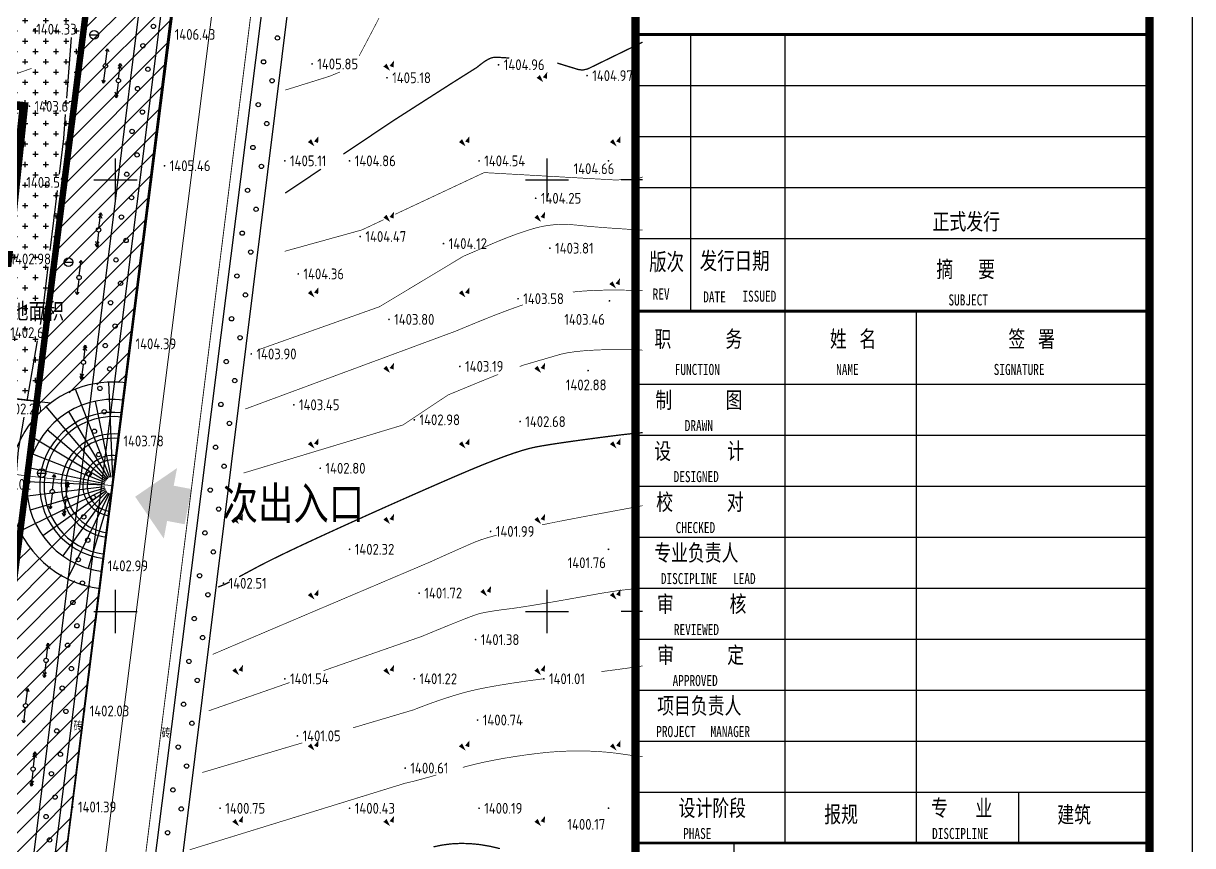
# Model space of a CAD drawing. Extents: x -2226 to 12369489, y -12501589 to 2275.
# Drawn here: x 5664210.6 to 5664481.6, y -6548061.6 to -6547871.1 of the extents above; entities that cross this region are included whole.
import ezdxf
from ezdxf.enums import TextEntityAlignment as Align

# ---------------------------------------------------------------- set-up
doc = ezdxf.new("R2010")
doc.units = 0
doc.header["$LTSCALE"] = 1000
doc.header["$MEASUREMENT"] = 0
for name, pattern in [('ACAD_ISO05W100', [34, 24, -3, 0.5, -3, 0.5, -3]), ('DASHDOT2', [0.5, 0.25, -0.125, 0, -0.125]), ('DIVIDE', [1.25, 0.5, -0.25, 0, -0.25, 0, -0.25])]:
    doc.linetypes.add(name, pattern=pattern)
doc.layers.get('0').update_dxf_attribs({"linetype": 'CONTINUOUS'})
for name, color, linetype in [('0-pav', 171, 'CONTINUOUS'), ('DLSS', 4, 'CONTINUOUS'), ('PUB_TEXT', 7, 'CONTINUOUS'), ('PUB_TITLE', 7, 'CONTINUOUS'), ('周边地形图', 8, 'CONTINUOUS'), ('用地红线', 1, 'DIVIDE'), ('车行道', 5, 'CONTINUOUS')]:
    doc.layers.add(name, color=color, linetype=linetype)
doc.layers.add('道路红线', color=1, linetype='CONTINUOUS', lineweight=0)
doc.styles.add('-宋体', font='', dxfattribs={"width": 0.8})
doc.styles.add('HT', font='simhei.ttf', dxfattribs={"width": 0.8})
doc.styles.get("Standard").update_dxf_attribs({"font": 'GBENOR', "bigfont": 'GBCBIG'})
doc.styles.get('-宋体').set_extended_font_data('SimSun')
pattern_1 = [(45, (5659762.301465431, -6542474.583208835), (-2.245064030267288, 2.245064030267288), [])]

# ---------------------------------------------------------------- blocks, each defined once
blk = doc.blocks.new('GC200')
at = {"linetype": 'Continuous', "const_width": 0.2, "flags": 128}
blk.add_lwpolyline([(-0.1, 0, 1), (0.1, 0, 1)], format="xyb", close=True, dxfattribs=at)
blk = doc.blocks.new('gc090')
for points in [[(-1.015866279920209, 0.4106730617907255, 1, 0, 0), (0.1514897088177749, -0.9020290652614376, 0, 0, 0)], [(1.066664264448598, 1.447248345289473, 0, 1, 0), (0.5202711593830847, 0.0485314846702292, 1, 1, 0)]]:
    blk.add_lwpolyline(points, format="xyseb")
blk = doc.blocks.new('gc013b')
at = {"linetype": 'Continuous'}
blk.add_line((0.5, 0), (4, 0), dxfattribs=at)
at = {"linetype": 'Continuous', "flags": 128}
blk.add_lwpolyline([(3.387748909760055, 0.35355), (4, 0), (3.387748909760055, -0.35355)], dxfattribs=at)
blk = doc.blocks.new('gc170')
at = {"linetype": 'Continuous'}
blk.add_circle((0, 0), 0.5, dxfattribs=at)
blk = doc.blocks.new('GC042')
blk.add_line((-1, 0), (1, 0))
blk.add_circle((0, 0), 1)
blk = doc.blocks.new('gc013a')
at = {"linetype": 'Continuous'}
blk.add_line((0.5, 0), (4, 0), dxfattribs=at)
at = {"linetype": 'Continuous', "flags": 128}
for points in [[(2.771799785178776, 0.35355), (3.384166348194753, 0), (2.771799785178776, -0.35355)], [(3.387748909760055, 0.35355), (4, 0), (3.387748909760055, -0.35355)]]:
    blk.add_lwpolyline(points, dxfattribs=at)

msp = doc.modelspace()

# ---------------------------------------------------------------- hatches: boundary and pattern name
h = msp.add_hatch()
h.set_pattern_fill('CROSS', color=8, scale=1.5, style=0)
h.set_pattern_definition([(0, (5659762.301465431, -6542474.583208835), (2.38125, 2.38125), [1.190625, -3.571875]), (90, (5659762.896777931, -6542475.178521335), (-2.38125, 2.38125), [1.190625, -3.571875])])
h.paths.add_polyline_path([(5664192.175522651, -6547769.315955251), (5664237.003468, -6547774.462165274), (5664213.735975988, -6547958.674703768), (5664171.000503435, -6547953.768707843)])
at = {"layer": 'PUB_TEXT'}
h = msp.add_hatch(dxfattribs=at)
h.set_pattern_fill('ANSI31', color=62, scale=2, style=0)
h.set_pattern_definition(pattern_1)
h.paths.add_polyline_path([(5663473.994032633, -6547974.435891482), (5663811.293526237, -6548013.157586648), (5663803.526079378, -6548018.866580489), (5663798.399772479, -6548024.145052414), (5663793.403042471, -6548031.232695035), (5663457.361074099, -6547992.657799062), (5663455.091799987, -6547991.625346762), (5663453.919096651, -6547990.570458669), (5663452.922035309, -6547988.725666715), (5663452.743385913, -6547987.809647103), (5663493.865385912, -6547525.214647101), (5663494.27873433, -6547522.424832289), (5663495.129747539, -6547520.81849132), (5663496.36170765, -6547519.376096136), (5663497.422880545, -6547518.569240422), (5663499.284385913, -6547518.002647103), (5663502.793368168, -6547518.353792362), (5664257.179789014, -6547672.123376554), (5664260.624929662, -6547675.582280545), (5664263.780088496, -6547680.433057765), (5664265.199756919, -6547683.164196317), (5664266.63803312, -6547686.392427999), (5664267.083822284, -6547688.504097525), (5664267.322705143, -6547692.266142025), (5664267.254748163, -6547694.085791831), (5664234.429681027, -6547954.43970689), (5664230.469561924, -6547954.269502757), (5664222.8125593, -6547955.848174371), (5664215.941037118, -6547959.911497077), (5664213.242430441, -6547962.582707129), (5664247.306213114, -6547692.364389027), (5664246.50204509, -6547690.535465203), (5663512.561800109, -6547540.760397245)])
msp.add_hatch(color=1, dxfattribs=at).paths.add_polyline_path([(5664246.25319034, -6547974.169032767), (5664236.554763605, -6547980.800474695), (5664243.186205548, -6547990.498901422), (5664243.952951747, -6547986.416434257), (5664248.035418916, -6547987.183180457), (5664249.568911313, -6547979.018246128), (5664245.486444143, -6547978.251499929)])
h = msp.add_hatch(dxfattribs=at)
h.set_pattern_fill('ANSI31', color=62, scale=2, style=0)
h.set_pattern_definition(pattern_1)
h.paths.add_polyline_path([(5663873.171241264, -6548020.261095738), (5663879.44281426, -6548027.581653536), (5663881.274918791, -6548030.368788389), (5663882.84606649, -6548033.125965968), (5663884.784278186, -6548037.213688335), (5663886.498322554, -6548041.913887138), (5664209.461508793, -6548079.162113249), (5664214.541385912, -6548077.857647101), (5664217.801945237, -6548075.07046517), (5664219.110004746, -6548072.743867253), (5664219.681385913, -6548071.214647101), (5664228.415316019, -6548002.061418465), (5664220.847012929, -6547999.794883722), (5664214.424600384, -6547995.193671409), (5664209.89470383, -6547989.538611291), (5664201.202344085, -6548057.918787519)])

# ---------------------------------------------------------------- linework, layer by layer
for p, q in [((5664353.453167086, -6547873.702788881), (5664471.59237062, -6547873.702788881)), ((5664365.26708744, -6547873.702788881), (5664365.26708744, -6547937.83549937)), ((5664387.207225239, -6548061.037811627), (5664387.207225239, -6547873.702788881)), ((5664353.453167086, -6547885.516709235), (5664471.59237062, -6547885.516709235)), ((5664353.453167086, -6547897.330629588), (5664471.59237062, -6547897.330629588)), ((5664353.453167086, -6547909.144549941), (5664471.59237062, -6547909.144549941)), ((5664353.453167086, -6547920.958470294), (5664471.59237062, -6547920.958470294)), ((5664353.453167086, -6547937.83549937), (5664471.59237062, -6547937.83549937)), ((5664417.585877576, -6548061.037811627), (5664417.585877576, -6547937.83549937)), ((5664353.453167086, -6547954.712528447), (5664471.59237062, -6547954.712528447)), ((5664353.453167086, -6547966.5264488), (5664471.59237062, -6547966.5264488)), ((5664230.670809149, -6547984.203290045), (5664232.174357899, -6547972.297856783)), ((5664353.453167086, -6547978.340369153), (5664471.59237062, -6547978.340369153)), ((5664353.453167086, -6547990.154289506), (5664471.59237062, -6547990.154289506)), ((5664353.453167086, -6548001.96820986), (5664471.59237062, -6548001.96820986)), ((5664353.453167086, -6548001.96820986), (5664471.59237062, -6548001.96820986)), ((5664353.453167086, -6548013.782130213), (5664471.59237062, -6548013.782130213)), ((5664353.453167086, -6548025.596050567), (5664471.59237062, -6548025.596050567)), ((5664353.453167086, -6548037.40997092), (5664471.59237062, -6548037.40997092)), ((5664353.453167086, -6548049.223891273), (5664471.59237062, -6548049.223891273)), ((5664441.213718283, -6548049.223891273), (5664441.213718283, -6548061.037811627)), ((5664353.453167086, -6548061.037811627), (5664471.59237062, -6548061.037811627)), ((5664353.453167086, -6548061.037811627), (5664471.59237062, -6548061.037811627)), ((5664353.453167086, -6548061.037811627), (5664471.59237062, -6548061.037811627)), ((5664375.342171025, -6548169.050797714), (5664375.342171025, -6548061.037811627))]:
    msp.add_line(p, q)
msp.add_lwpolyline([(5664192.175522651, -6547769.315955251), (5664237.003468, -6547774.462165274), (5664213.735975988, -6547958.674703768), (5664171.000503435, -6547953.768707843)], close=True)
at = {"const_width": 0.675081163046742}
for points in [[(5664353.453167086, -6547873.702788881), (5664471.59237062, -6547873.702788881)], [(5664353.453167086, -6547937.83549937), (5664471.59237062, -6547937.83549937)], [(5664353.453167086, -6548061.037811627), (5664471.59237062, -6548061.037811627)]]:
    msp.add_lwpolyline(points, dxfattribs=at)
at = {"color": 7, "const_width": 2}
msp.add_lwpolyline([(5664182.957996354, -6547887.153735913), (5664210.743897056, -6547890.343533697), (5664204.290447922, -6547952.133823391), (5664175.872848676, -6547948.871507152), (5664182.957996354, -6547887.153735913)], dxfattribs=at)
at = {"color": 7, "lineweight": 30}
msp.add_lwpolyline([(5664182.957996354, -6547887.153735913), (5664175.872848676, -6547948.871507152), (5664204.290447922, -6547952.133823391), (5664211.3755956, -6547890.416052152)], close=True, dxfattribs=at)
at = {"layer": '0-pav', "linetype": 'Continuous'}
for p, q in [((5664230.69858143, -6547976.386218038), (5664222.734558362, -6547955.878308916)), ((5664231.343165058, -6547976.252150861), (5664230.469561924, -6547954.269502757)), ((5664231.015318688, -6547976.292478587), (5664227.34993509, -6547958.669625151)), ((5664230.132454655, -6547976.722317052), (5664215.941037118, -6547959.911497077)), ((5664230.401593063, -6547976.530812244), (5664221.212678902, -6547961.052961727)), ((5664229.706133363, -6547977.224026358), (5664212.679394993, -6547967.040946978)), ((5664229.898507603, -6547976.955508708), (5664216.181824323, -6547965.299926365)), ((5664229.560579418, -6547977.520545525), (5664212.802542466, -6547970.950294565)), ((5664229.465816082, -6547977.836977967), (5664211.854909151, -6547974.114618888)), ((5664229.424428274, -6547978.164692196), (5664211.441030988, -6547977.391761257)), ((5664229.624383489, -6547979.126059921), (5664208.871624609, -6547989.229919366)), ((5664229.437544919, -6547978.494749054), (5664210.945614737, -6547980.769404486)), ((5664229.504808238, -6547978.818145433), (5664212.244830769, -6547983.926293571)), ((5664230.006084927, -6547979.662498246), (5664214.424600384, -6547995.193671409)), ((5664229.793008935, -6547979.410093425), (5664215.126837625, -6547989.845773541)), ((5664230.257799315, -6547979.876389437), (5664219.774741416, -6547994.508733658)), ((5664230.541285962, -6547980.045932613), (5664220.847012929, -6547999.794883722)), ((5664230.848812136, -6547980.166503055), (5664225.684869624, -6547997.409869839))]:
    msp.add_line(p, q, dxfattribs=at)
for centre, radius, start, end in [((5664231.422583524, -6547978.250573414), 24.00000000073748, 82.80217902865678, 193.0261013617389), ((5664231.422583524, -6547978.250573414), 20, 82.80217902865678, 262.8021790286568), ((5664231.422583524, -6547978.250573413), 17, 82.80217902865678, 262.8021790286568), ((5664231.422583524, -6547978.250573413), 16, 82.80217902865678, 262.8021790286568), ((5664231.422583524, -6547978.250573413), 12, 82.80217902865678, 262.8021790286568), ((5664231.422583524, -6547978.250573413), 11, 82.80217902865678, 262.8021790286568), ((5664231.422583524, -6547978.250573413), 6.999999999999999, 82.80217902865678, 262.8021790286568), ((5664231.422583524, -6547978.250573413), 6, 82.80217902865678, 262.8021790286568), ((5664231.42258351, -6547978.25057342), 23.99999998980531, 193.0261013617389, 262.8021790286568)]:
    msp.add_arc(centre, radius, start, end, dxfattribs=at)
at = {"layer": 'DLSS', "linetype": 'Continuous', "flags": 128}
for points, const_width in [([(5664219.509215939, -6548071.817242254), (5664267.235323491, -6547689.987919576)], 0.4), ([(5664246.990572867, -6547855.311663589), (5664220.113758023, -6548067.796367785)], 0.2), ([(5664264.526572867, -6547859.72966359), (5664238.188616259, -6548069.929614201)], 0.2)]:
    msp.add_lwpolyline(points, dxfattribs=dict(at, const_width=const_width))
at = {"layer": 'PUB_TITLE'}
msp.add_lwpolyline([(5663292.59237062, -6548248.246616926), (5664481.59237062, -6548248.246616926), (5664481.59237062, -6547407.246616926), (5663292.59237062, -6547407.246616926)], close=True, dxfattribs=at)
for points, const_width in [([(5663317.59237062, -6548238.246616926), (5664471.59237062, -6548238.246616926), (5664471.59237062, -6547417.246616926), (5663317.59237062, -6547417.246616926)], 1), ([(5664352.496855619, -6547417.246616926), (5664471.59237062, -6547417.246616926), (5664471.59237062, -6548238.246616926), (5664352.496855619, -6548238.246616926)], 1.98492525)]:
    msp.add_lwpolyline(points, close=True, dxfattribs=dict(at, const_width=const_width))
at = {"layer": '周边地形图'}
for p, q in [((5664246.691775639, -6548070.933181367), (5664291.90013861, -6547707.409647102)), ((5664232.002385912, -6547912.409647102), (5664232.002385912, -6547902.409647102)), ((5664332.002385912, -6547912.409647102), (5664332.002385912, -6547902.409647102)), ((5664227.002385912, -6547907.409647102), (5664237.002385912, -6547907.409647102)), ((5664327.002385912, -6547907.409647102), (5664337.002385912, -6547907.409647102)), ((5664354.134643323, -6547907.409647102), (5664349.134643323, -6547907.409647102)), ((5664232.002385912, -6548012.409647102), (5664232.002385912, -6548002.409647102)), ((5664332.002385912, -6548012.409647102), (5664332.002385912, -6548002.409647102)), ((5664227.002385912, -6548007.409647102), (5664237.002385912, -6548007.409647102)), ((5664327.002385912, -6548007.409647102), (5664337.002385912, -6548007.409647102)), ((5664354.134643323, -6548007.409647102), (5664349.134643323, -6548007.409647102))]:
    msp.add_line(p, q, dxfattribs=at)
at = {"layer": '周边地形图', "flags": 128}
for points in [[(5664212.684918748, -6548066.919594946), (5664257.582548441, -6547707.409647102)], [(5664217.517682359, -6548067.489971516), (5664262.898641325, -6547707.409647102)], [(5664240.524169619, -6548070.205262883), (5664286.19800966, -6547707.409647102)], [(5664220.718487655, -6547888.466729497), (5664221.773605509, -6547874.422729496)], [(5664219.015345147, -6547906.100729495), (5664220.017385912, -6547897.798647103), (5664220.436752255, -6547892.216729497)], [(5664216.8800853, -6547923.791729496), (5664218.562729442, -6547909.850729495)], [(5664214.612154168, -6547940.906729496), (5664215.255385912, -6547937.252647103), (5664216.427469595, -6547927.541729496)], [(5664211.500102283, -6547958.585729497), (5664213.952037953, -6547944.656729496)], [(5664209.011060328, -6547976.050729496), (5664209.484385912, -6547970.036647103), (5664210.839986068, -6547962.335729497)]]:
    msp.add_lwpolyline(points, dxfattribs=at)
for points, const_width in [([(5664246.990572867, -6547855.311663589), (5664220.113758024, -6548067.796367785)], 0.2), ([(5664264.526572867, -6547859.72966359), (5664238.188616258, -6548069.929614201)], 0.2), ([(5664204.136993821, -6547884.530647102), (5664204.962209088, -6547884.239254485), (5664207.106999745, -6547883.48122158), (5664209.639407171, -6547882.585633261), (5664212.559431367, -6547881.552489527)], 0.15), ([(5664284.807193879, -6547901.422402327), (5664296.371383185, -6547893.672028958), (5664309.698228873, -6547885.142954992), (5664315.779506989, -6547881.305400464)], 0.3), ([(5664271.316936566, -6547910.463635419), (5664279.616773142, -6547904.901046406)], 0.3), ([(5664312.619653919, -6547925.083868984), (5664314.655733827, -6547924.213478298), (5664316.467863754, -6547923.429935369), (5664318.040297425, -6547922.739971471), (5664319.47797193, -6547922.114382708), (5664320.885824363, -6547921.523965184), (5664322.263854721, -6547920.968718898), (5664323.612063005, -6547920.44864385), (5664324.930449215, -6547919.963740041), (5664326.219013352, -6547919.514007472), (5664327.477755415, -6547919.09944614), (5664328.706675404, -6547918.720056047), (5664329.928321957, -6547918.390352317), (5664331.165243709, -6547918.124850075), (5664332.41744066, -6547917.923549321), (5664333.684912812, -6547917.786450054), (5664334.967660164, -6547917.713552277), (5664336.265682715, -6547917.704855986), (5664337.578980466, -6547917.760361183), (5664338.907553418, -6547917.880067869), (5664340.34933755, -6547918.032944039), (5664342.002268844, -6547918.18795769), (5664343.866347302, -6547918.345108822), (5664345.941572922, -6547918.504397435), (5664348.227945705, -6547918.665823529), (5664350.725465651, -6547918.829387104), (5664353.434132759, -6547918.995088161), (5664354.134680972, -6547919.035357499)], 0.15), ([(5664312.619653919, -6547925.083868984), (5664314.655733827, -6547924.213478298), (5664316.467863754, -6547923.429935369), (5664318.040297425, -6547922.739971471), (5664319.47797193, -6547922.114382708), (5664320.885824363, -6547921.523965184), (5664322.263854721, -6547920.968718898), (5664323.612063005, -6547920.44864385), (5664324.930449215, -6547919.963740041), (5664326.219013352, -6547919.514007472), (5664327.477755415, -6547919.09944614), (5664328.706675404, -6547918.720056047), (5664329.928321957, -6547918.390352317), (5664331.165243709, -6547918.124850075), (5664332.41744066, -6547917.923549321), (5664333.684912812, -6547917.786450054), (5664334.967660164, -6547917.713552277), (5664336.265682715, -6547917.704855986), (5664337.578980466, -6547917.760361183), (5664338.907553418, -6547917.880067869), (5664340.34933755, -6547918.032944039), (5664342.002268844, -6547918.18795769), (5664343.866347302, -6547918.345108822), (5664345.941572922, -6547918.504397435), (5664348.227945705, -6547918.665823529), (5664350.725465651, -6547918.829387104), (5664353.434132759, -6547918.995088161), (5664354.134680972, -6547919.035357499)], 0.15), ([(5664265.017781795, -6547946.784090237), (5664293.166602372, -6547936.783968356), (5664312.619653919, -6547925.083868984)], 0.15), ([(5664310.701034862, -6547942.485426261), (5664311.939988512, -6547941.97382454), (5664315.688434022, -6547940.425852809), (5664319.33640819, -6547938.953026885), (5664322.737831702, -6547937.64944984), (5664325.892704556, -6547936.515121673), (5664326.431778519, -6547936.336238769)], 0.15), ([(5664310.701034862, -6547942.485426261), (5664262.054743266, -6547960.487958285)], 0.15), ([(5664325.626132745, -6547950.637440808), (5664326.522302696, -6547950.315224711), (5664335.205446878, -6547947.780574061)], 0.15), ([(5664309.07688802, -6547957.216169288), (5664312.569586652, -6547955.773927579), (5664316.318032161, -6547954.225955848), (5664319.96600633, -6547952.753129924), (5664320.665824222, -6547952.484928526)], 0.15), ([(5664309.07688802, -6547957.216169288), (5664298.580265797, -6547964.191451414), (5664261.64968175, -6547975.323728382)], 0.15), ([(5664320.330960074, -6547989.709428472), (5664318.566594931, -6547990.189576774), (5664316.679585463, -6547990.778900701), (5664315.260685052, -6547991.316634644), (5664314.062804419, -6547991.836269322), (5664312.838854286, -6547992.371295447), (5664311.588834653, -6547992.921713021), (5664310.31274552, -6547993.487522043), (5664309.010586888, -6547994.068722515), (5664307.682358755, -6547994.665314436), (5664306.328061122, -6547995.277297806), (5664304.947693991, -6547995.904672625), (5664304.804122774, -6547995.969442844)], 0.15), ([(5664319.744154193, -6547989.869119819), (5664318.566594931, -6547990.189576774), (5664316.679585463, -6547990.778900701), (5664315.260685052, -6547991.316634644), (5664314.062804419, -6547991.836269322), (5664312.838854286, -6547992.371295447), (5664311.588834653, -6547992.921713021), (5664310.31274552, -6547993.487522043), (5664309.010586888, -6547994.068722515), (5664307.682358755, -6547994.665314436), (5664306.328061122, -6547995.277297806), (5664304.947693991, -6547995.904672625), (5664304.804122774, -6547995.969442844)], 0.15), ([(5664304.947693991, -6547995.904672625), (5664254.527366776, -6548017.324441716)], 0.15), ([(5664354.134680972, -6548001.961033753), (5664352.821823451, -6548002.056993956), (5664348.449880256, -6548002.556349442), (5664344.27840451, -6548003.220850916), (5664340.382839189, -6548003.930731324), (5664336.838627271, -6548004.566223613), (5664333.645768758, -6548005.127327783), (5664330.804263648, -6548005.614043836), (5664328.314111942, -6548006.026371768), (5664326.17531364, -6548006.364311582), (5664324.387868742, -6548006.627863278), (5664322.951777248, -6548006.817026854), (5664321.739266229, -6548006.968525354), (5664320.62256276, -6548007.119081813), (5664319.60166684, -6548007.268696235), (5664318.676578468, -6548007.417368619), (5664317.847297645, -6548007.565098964), (5664317.11382437, -6548007.711887271), (5664316.476158646, -6548007.857733542), (5664315.934300469, -6548008.002637772), (5664315.244392507, -6548008.232532886), (5664314.162577425, -6548008.633351805), (5664312.688855224, -6548009.205094528), (5664310.823225904, -6548009.947761056), (5664308.565689464, -6548010.861351389), (5664305.916245905, -6548011.945865525), (5664302.905611702, -6548013.188624023)], 0.15), ([(5664354.134680972, -6548001.961033753), (5664352.821823451, -6548002.056993956), (5664348.449880256, -6548002.556349442), (5664344.27840451, -6548003.220850916), (5664340.382839189, -6548003.930731324), (5664336.838627271, -6548004.566223613), (5664333.645768758, -6548005.127327783), (5664330.804263648, -6548005.614043836), (5664328.314111942, -6548006.026371768), (5664326.17531364, -6548006.364311582), (5664324.387868742, -6548006.627863278), (5664322.951777248, -6548006.817026854), (5664321.739266229, -6548006.968525354), (5664320.62256276, -6548007.119081813), (5664319.60166684, -6548007.268696235), (5664318.676578468, -6548007.417368619), (5664317.847297645, -6548007.565098964), (5664317.11382437, -6548007.711887271), (5664316.476158646, -6548007.857733542), (5664315.934300469, -6548008.002637772), (5664315.244392507, -6548008.232532886), (5664314.162577425, -6548008.633351805), (5664312.688855224, -6548009.205094528), (5664310.823225904, -6548009.947761056), (5664308.565689464, -6548010.861351389), (5664305.916245905, -6548011.945865525), (5664302.905611702, -6548013.188624023)], 0.15), ([(5664302.905611702, -6548013.188624023), (5664280.204111534, -6548021.113915546)], 0.15), ([(5664344.58584887, -6548021.31932874), (5664345.466629154, -6548021.207458191), (5664348.222373111, -6548020.846880142), (5664350.594276243, -6548020.524492138), (5664352.582338549, -6548020.240294179), (5664354.134680972, -6548020.002241936)], 0.15), ([(5664344.58584887, -6548021.31932874), (5664345.466629154, -6548021.207458191), (5664348.222373111, -6548020.846880142), (5664350.594276243, -6548020.524492138), (5664352.582338549, -6548020.240294179), (5664354.134680972, -6548020.002241936)], 0.15), ([(5664272.383467918, -6548023.844170378), (5664253.608727916, -6548030.398595709)], 0.15), ([(5664301.030795842, -6548030.192893559), (5664302.460981348, -6548029.630612982), (5664304.059495238, -6548029.027053998), (5664305.659454659, -6548028.447826968), (5664307.260859612, -6548027.892931891), (5664308.863710099, -6548027.362368767), (5664310.468006117, -6548026.856137598), (5664312.073747668, -6548026.374238381), (5664313.836007143, -6548025.90297327), (5664315.909856935, -6548025.428644411), (5664318.295297042, -6548024.951251808), (5664320.992327467, -6548024.470795458), (5664324.000948207, -6548023.987275363), (5664327.321159264, -6548023.500691522), (5664330.952960637, -6548023.011043936)], 0.15), ([(5664301.030795842, -6548030.192893559), (5664302.460981348, -6548029.630612982), (5664304.059495238, -6548029.027053998), (5664305.659454659, -6548028.447826968), (5664307.260859612, -6548027.892931891), (5664308.863710099, -6548027.362368767), (5664310.468006117, -6548026.856137598), (5664312.073747668, -6548026.374238381), (5664313.836007143, -6548025.90297327), (5664315.909856935, -6548025.428644411), (5664318.295297042, -6548024.951251808), (5664320.992327467, -6548024.470795458), (5664324.000948207, -6548023.987275363), (5664327.321159264, -6548023.500691522), (5664330.952960637, -6548023.011043936)], 0.15), ([(5664301.030795842, -6548030.192893559), (5664287.056200823, -6548034.336729496)], 0.15), ([(5664275.286732089, -6548037.82668734), (5664252.076705515, -6548044.709072274)], 0.15), ([(5664312.480734146, -6548043.514019303), (5664313.360149184, -6548043.269752387), (5664315.42912106, -6548042.751459103), (5664317.593687541, -6548042.262999139), (5664319.853848624, -6548041.804372497), (5664322.209604311, -6548041.375579178), (5664324.660954602, -6548040.976619179), (5664327.207899497, -6548040.607492502), (5664329.850438995, -6548040.268199145), (5664332.528392557, -6548039.989435792), (5664335.181579644, -6548039.801899126), (5664337.810000256, -6548039.705589146), (5664340.413654391, -6548039.700505853), (5664342.992542052, -6548039.786649248), (5664345.546663236, -6548039.964019326), (5664348.076017946, -6548040.232616091), (5664350.580606179, -6548040.592439543), (5664353.223966226, -6548040.962431894), (5664354.134680972, -6548041.054905904)], 0.15), ([(5664299.159050321, -6548047.169315625), (5664299.574511755, -6548047.078524421), (5664300.109326043, -6548046.956134769), (5664300.672312659, -6548046.822072442), (5664301.263471602, -6548046.676337436), (5664301.951237638, -6548046.499049097), (5664302.804045531, -6548046.270326767), (5664303.821895283, -6548045.990170448), (5664305.004786892, -6548045.658580137), (5664306.35272036, -6548045.275555837)], 0.15), ([(5664299.159050321, -6548047.169315625), (5664249.18674425, -6548062.601941396)], 0.15)]:
    msp.add_lwpolyline(points, dxfattribs=dict(at, const_width=const_width))
at = {"layer": '周边地形图', "const_width": 0.2, "flags": 128}
for points in [[(5664212.998385913, -6547872.547647102, 1), (5664213.198385912, -6547872.547647102, 1)], [(5664244.421385912, -6547873.695647103, 1), (5664244.621385912, -6547873.695647103, 1)], [(5664277.456385912, -6547880.534647102, 1), (5664277.656385913, -6547880.534647102, 1)], [(5664320.665385912, -6547880.723647102, 1), (5664320.865385912, -6547880.723647102, 1)], [(5664341.172385912, -6547883.238647101, 1), (5664341.372385913, -6547883.238647101, 1)], [(5664294.808385912, -6547883.740647102, 1), (5664295.008385913, -6547883.740647102, 1)], [(5664211.933385912, -6547890.341647102, 1), (5664212.133385913, -6547890.341647102, 1)], [(5664271.137121741, -6547902.988833151, 1), (5664271.337121741, -6547902.988833151, 1)], [(5664271.137121741, -6547902.988833151, 1), (5664271.337121741, -6547902.988833151, 1)], [(5664286.137121741, -6547902.988833151, 1), (5664286.337121741, -6547902.988833151, 1)], [(5664286.137121741, -6547902.988833151, 1), (5664286.337121741, -6547902.988833151, 1)], [(5664316.137121741, -6547902.988833151, 1), (5664316.337121741, -6547902.988833151, 1)], [(5664316.137121741, -6547902.988833151, 1), (5664316.337121741, -6547902.988833151, 1)], [(5664346.137121741, -6547902.988833151, 1), (5664346.337121741, -6547902.988833151, 1)], [(5664346.137121741, -6547902.988833151, 1), (5664346.337121741, -6547902.988833151, 1)], [(5664329.262385912, -6547911.649647102, 1), (5664329.462385912, -6547911.649647102, 1)], [(5664329.262385912, -6547911.649647102, 1), (5664329.462385912, -6547911.649647102, 1)], [(5664288.614385912, -6547920.517647102, 1), (5664288.814385912, -6547920.517647102, 1)], [(5664288.614385912, -6547920.517647102, 1), (5664288.814385912, -6547920.517647102, 1)], [(5664307.901492903, -6547922.163752259, 1), (5664308.101492902, -6547922.163752259, 1)], [(5664307.901492903, -6547922.163752259, 1), (5664308.101492902, -6547922.163752259, 1)], [(5664332.559765076, -6547923.227469978, 1), (5664332.759765076, -6547923.227469978, 1)], [(5664332.559765076, -6547923.227469978, 1), (5664332.759765076, -6547923.227469978, 1)], [(5664274.250441265, -6547929.178762025, 1), (5664274.450441265, -6547929.178762025, 1)], [(5664274.250441265, -6547929.178762025, 1), (5664274.450441265, -6547929.178762025, 1)], [(5664325.185432343, -6547934.922211324, 1), (5664325.385432343, -6547934.922211324, 1)], [(5664346.344668574, -6547935.430815454, 1), (5664346.544668573, -6547935.430815454, 1)], [(5664295.268643461, -6547939.72691186, 1), (5664295.468643461, -6547939.72691186, 1)], [(5664295.268643461, -6547939.72691186, 1), (5664295.468643461, -6547939.72691186, 1)], [(5664235.330385912, -6547945.385647101, 1), (5664235.530385912, -6547945.385647101, 1)], [(5664263.360385912, -6547947.721647101, 1), (5664263.560385912, -6547947.721647101, 1)], [(5664263.360385912, -6547947.721647101, 1), (5664263.560385912, -6547947.721647101, 1)], [(5664263.360385912, -6547947.721647101, 1), (5664263.560385912, -6547947.721647101, 1)], [(5664263.360385912, -6547947.721647101, 1), (5664263.560385912, -6547947.721647101, 1)], [(5664311.70121514, -6547950.609846133, 1), (5664311.90121514, -6547950.609846133, 1)], [(5664311.70121514, -6547950.609846133, 1), (5664311.90121514, -6547950.609846133, 1)], [(5664341.41052144, -6547951.5852708, 1), (5664341.61052144, -6547951.5852708, 1)], [(5664341.41052144, -6547951.5852708, 1), (5664341.61052144, -6547951.5852708, 1)], [(5664273.196335505, -6547959.512154168, 1), (5664273.396335505, -6547959.512154168, 1)], [(5664273.196335505, -6547959.512154168, 1), (5664273.396335505, -6547959.512154168, 1)], [(5664301.137121741, -6547962.988833151, 1), (5664301.337121741, -6547962.988833151, 1)], [(5664301.137121741, -6547962.988833151, 1), (5664301.337121741, -6547962.988833151, 1)], [(5664325.652862785, -6547963.397188365, 1), (5664325.852862786, -6547963.397188365, 1)], [(5664325.652862785, -6547963.397188365, 1), (5664325.852862786, -6547963.397188365, 1)], [(5664232.599505358, -6547967.887406939, 1), (5664232.799505359, -6547967.887406939, 1)], [(5664279.350669739, -6547974.206129726, 1), (5664279.550669739, -6547974.206129726, 1)], [(5664279.350669739, -6547974.206129726, 1), (5664279.550669739, -6547974.206129726, 1)], [(5664318.819385912, -6547988.852647102, 1), (5664319.019385912, -6547988.852647102, 1)], [(5664318.819385912, -6547988.852647102, 1), (5664319.019385912, -6547988.852647102, 1)], [(5664286.137121741, -6547992.988833151, 1), (5664286.337121741, -6547992.988833151, 1)], [(5664286.137121741, -6547992.988833151, 1), (5664286.337121741, -6547992.988833151, 1)], [(5664346.137121741, -6547992.988833151, 1), (5664346.337121741, -6547992.988833151, 1)], [(5664346.137121741, -6547992.988833151, 1), (5664346.337121741, -6547992.988833151, 1)], [(5664228.894385912, -6547996.811647101, 1), (5664229.094385913, -6547996.811647101, 1)], [(5664256.900385913, -6548000.851647101, 1), (5664257.100385912, -6548000.851647101, 1)], [(5664256.900385913, -6548000.851647101, 1), (5664257.100385912, -6548000.851647101, 1)], [(5664256.900385913, -6548000.851647101, 1), (5664257.100385912, -6548000.851647101, 1)], [(5664256.900385913, -6548000.851647101, 1), (5664257.100385912, -6548000.851647101, 1)], [(5664302.268895493, -6548003.133713308, 1), (5664302.468895493, -6548003.133713308, 1)], [(5664302.268895493, -6548003.133713308, 1), (5664302.468895493, -6548003.133713308, 1)], [(5664315.348385912, -6548013.910647102, 1), (5664315.548385913, -6548013.910647102, 1)], [(5664315.348385912, -6548013.910647102, 1), (5664315.548385913, -6548013.910647102, 1)], [(5664271.137121741, -6548022.988833151, 1), (5664271.337121741, -6548022.988833151, 1)], [(5664271.137121741, -6548022.988833151, 1), (5664271.337121741, -6548022.988833151, 1)], [(5664301.137121741, -6548022.988833151, 1), (5664301.337121741, -6548022.988833151, 1)], [(5664301.137121741, -6548022.988833151, 1), (5664301.337121741, -6548022.988833151, 1)], [(5664331.137121741, -6548022.988833151, 1), (5664331.337121741, -6548022.988833151, 1)], [(5664331.137121741, -6548022.988833151, 1), (5664331.337121741, -6548022.988833151, 1)], [(5664224.701385912, -6548030.433647102, 1), (5664224.901385912, -6548030.433647102, 1)], [(5664315.801385912, -6548032.548647103, 1), (5664316.001385912, -6548032.548647103, 1)], [(5664315.801385912, -6548032.548647103, 1), (5664316.001385912, -6548032.548647103, 1)], [(5664274.040385912, -6548036.211647102, 1), (5664274.240385912, -6548036.211647102, 1)], [(5664274.040385912, -6548036.211647102, 1), (5664274.240385912, -6548036.211647102, 1)], [(5664299.032007018, -6548043.676522701, 1), (5664299.232007017, -6548043.676522701, 1)], [(5664299.032007018, -6548043.676522701, 1), (5664299.232007017, -6548043.676522701, 1)], [(5664256.137121741, -6548052.988833151, 1), (5664256.337121741, -6548052.988833151, 1)], [(5664256.137121741, -6548052.988833151, 1), (5664256.337121741, -6548052.988833151, 1)], [(5664286.137121741, -6548052.988833151, 1), (5664286.337121741, -6548052.988833151, 1)], [(5664286.137121741, -6548052.988833151, 1), (5664286.337121741, -6548052.988833151, 1)], [(5664316.137121741, -6548052.988833151, 1), (5664316.337121741, -6548052.988833151, 1)], [(5664316.137121741, -6548052.988833151, 1), (5664316.337121741, -6548052.988833151, 1)], [(5664346.137121741, -6548052.988833151, 1), (5664346.337121741, -6548052.988833151, 1)], [(5664346.137121741, -6548052.988833151, 1), (5664346.337121741, -6548052.988833151, 1)]]:
    msp.add_lwpolyline(points, format="xyb", close=True, dxfattribs=at)
at = {"layer": '周边地形图'}
for points, const_width in [([(5664293.066732999, -6547869.887917549), (5664292.408680301, -6547871.156909998), (5664291.711422954, -6547872.495206828), (5664291.004896574, -6547873.845537304), (5664290.289101161, -6547875.207901423), (5664289.564036717, -6547876.582299187), (5664288.82970324, -6547877.968730594), (5664288.45796477, -6547878.667845044)], 0.15), ([(5664354.134680972, -6547875.490793878), (5664341.448277886, -6547881.674655836), (5664340.271441985, -6547881.950162895), (5664339.306159613, -6547881.844449462), (5664334.360624008, -6547880.332176964)], 0.3), ([(5664323.223740651, -6547879.173647103), (5664322.52968075, -6547879.118466885), (5664321.517837713, -6547879.050264823), (5664320.701716493, -6547879.009866377), (5664320.081317089, -6547878.997271544), (5664319.656639503, -6547879.012480329), (5664319.310094713, -6547879.073778973), (5664318.924093703, -6547879.199453724), (5664318.498636471, -6547879.389504581), (5664318.033723017, -6547879.643931544), (5664317.529353342, -6547879.962734614), (5664316.985527446, -6547880.345913791), (5664316.402245328, -6547880.793469074), (5664315.779506989, -6547881.305400464)], 0.3), ([(5664271.325561061, -6547886.597126815), (5664281.568036178, -6547883.397141065), (5664283.991750878, -6547882.40350911)], 0.15), ([(5664354.134680972, -6547906.733974833), (5664352.71251795, -6547907.208023055), (5664347.823941675, -6547907.420576636), (5664347.823941675, -6547907.420576636), (5664347.823941675, -6547907.420576636), (5664347.823941675, -6547907.420576636), (5664317.417126346, -6547905.702778594), (5664296.823385854, -6547915.360309931)], 0.15), ([(5664294.14085531, -6547916.618295231), (5664289.068129703, -6547918.997173732), (5664271.185146565, -6547923.946780309)], 0.15), ([(5664337.968808962, -6547933.38221401), (5664339.823261222, -6547933.200852311), (5664341.788929526, -6547933.063685893), (5664343.865813875, -6547932.970714754), (5664346.053914269, -6547932.921938894), (5664348.353230706, -6547932.917358313), (5664350.763763188, -6547932.956973012), (5664353.285511715, -6547933.040782989), (5664354.134680972, -6547933.08206654)], 0.15), ([(5664335.205446878, -6547947.780574061), (5664336.676287536, -6547947.470400823), (5664338.598407102, -6547947.182317047), (5664340.452859362, -6547947.00095535), (5664342.418527666, -6547946.863788932), (5664344.495412015, -6547946.770817793), (5664346.683512408, -6547946.722041933), (5664348.982828846, -6547946.717461351), (5664351.393361329, -6547946.757076049), (5664353.915109856, -6547946.840886027), (5664354.134680972, -6547946.851560784)], 0.15), ([(5664354.134680972, -6547965.960142437), (5664352.571193623, -6547966.087244073), (5664348.971740189, -6547966.486320252), (5664345.538005089, -6547966.923842851), (5664342.388111277, -6547967.335664121), (5664339.522058752, -6547967.72178406), (5664336.939847516, -6547968.08220267), (5664334.641477567, -6547968.416919951), (5664332.626948905, -6547968.725935902), (5664330.896261532, -6547969.009250524), (5664329.449415446, -6547969.266863815), (5664328.018806365, -6547969.585872058), (5664326.336830008, -6547970.05337153), (5664324.403486374, -6547970.66936223), (5664322.218775461, -6547971.433844161), (5664319.782697272, -6547972.346817322), (5664317.095251807, -6547973.408281712), (5664314.156439064, -6547974.618237332), (5664310.966259044, -6547975.976684181), (5664307.64096016, -6547977.418588071), (5664304.296790826, -6547978.878914814), (5664300.933751041, -6547980.357664408), (5664297.551840805, -6547981.854836854), (5664294.15106012, -6547983.370432153), (5664290.731408984, -6547984.904450303), (5664287.292887397, -6547986.456891306), (5664283.83549536, -6547988.027755162), (5664280.504657498, -6547989.552350069), (5664277.445798432, -6547990.965984235), (5664274.658918167, -6547992.268657655), (5664272.144016698, -6547993.460370331), (5664269.901094029, -6547994.541122264), (5664267.930150158, -6547995.510913452), (5664266.231185085, -6547996.369743897), (5664264.80419881, -6547997.117613597), (5664263.575511814, -6547997.776546719), (5664262.471444577, -6547998.36856743), (5664261.491997099, -6547998.89367573), (5664260.63716938, -6547999.351871617)], 0.3), ([(5664354.134680972, -6547982.881701138), (5664351.890988063, -6547983.296756595), (5664348.415219102, -6547983.943365711), (5664344.357870391, -6547984.701194705), (5664339.71894193, -6547985.570243578), (5664335.023278122, -6547986.469107401), (5664330.79572337, -6547987.31638124)], 0.15), ([(5664258.464056091, -6548000.515531054), (5664258.186342644, -6548000.663446221), (5664257.941279908, -6548000.793011649), (5664257.728867885, -6548000.904227338), (5664257.549106575, -6548000.997093288), (5664257.401995977, -6548001.071609501), (5664257.287536092, -6548001.127775975), (5664257.205726921, -6548001.16559271), (5664257.156568461, -6548001.185059708), (5664257.125214225, -6548001.194939319), (5664257.096817719, -6548001.203993895), (5664257.071378944, -6548001.212223435), (5664257.0488979, -6548001.21962794), (5664257.029374588, -6548001.226207411), (5664257.012809007, -6548001.231961846), (5664256.999201157, -6548001.236891248), (5664256.988551039, -6548001.240995614), (5664256.921454196, -6548001.268005162), (5664256.738506169, -6548001.34165011), (5664256.439706962, -6548001.461930456), (5664256.025056571, -6548001.628846199), (5664255.759805785, -6548001.735621771)], 0.3), ([(5664305.680624007, -6548061.928380313), (5664307.747573231, -6548061.497561685), (5664309.858301854, -6548061.229393044), (5664312.012809876, -6548061.123874388), (5664314.211097298, -6548061.181005717), (5664316.45316412, -6548061.400787033), (5664318.739010341, -6548061.783218334), (5664321.068635962, -6548062.328299622)], 0.3)]:
    msp.add_lwpolyline(points, dxfattribs=dict(at, const_width=const_width))
at = {"layer": '用地红线', "color": 1, "linetype": 'ACAD_ISO05W100', "ltscale": 0.4}
msp.add_line((5664220.113758023, -6548067.796367785), (5664267.202572867, -6547694.936663589), dxfattribs=at)
at = {"layer": '用地红线', "color": 1, "linetype": 'DIVIDE', "ltscale": 15, "const_width": 1.5}
msp.add_lwpolyline([(5664246.385442757, -6547690.335234171), (5663731.163070726, -6547585.380370729), (5663512.561800109, -6547540.760397245), (5663473.994032633, -6547974.435891482), (5664201.202344085, -6548057.918787519), (5664247.279487351, -6547693.069723781), (5664247.306428158, -6547692.630374627), (5664247.30599807, -6547692.098403429), (5664246.618647425, -6547690.735696236)], close=True, dxfattribs=at)
at = {"layer": '车行道', "color": 5}
msp.add_line((5664171.000503435, -6547953.768707843), (5664217.020929967, -6547959.051813693), dxfattribs=at)
at = {"layer": '道路红线', "linetype": 'DASHDOT2', "ltscale": 25}
for p, q in [((5664279.002634718, -6547673.531613925), (5664207.660966716, -6548238.246616926)), ((5663921.19560066, -6547942.636779469), (5664231.501415567, -6547978.259623265))]:
    msp.add_line(p, q, dxfattribs=at)

# ---------------------------------------------------------------- block references
at = {"layer": '周边地形图', "color": 8, "zscale": 0.001}
for name, p, rotation in [('gc170', (5664240.779796818, -6547871.839521277), 82.72231109704606), ('gc170', (5664269.530285972, -6547874.512200629), 262.8824065292885), ('gc013b', (5664229.644408159, -6547880.992488493), 82.7841476142563), ('gc170', (5664238.339831238, -6547876.324020946), 262.8396600987547), ('gc013a', (5664232.656385913, -6547884.382647102), 82.95019185482998), ('gc170', (5664266.32014007, -6547880.045397745), 82.8968632978107), ('gc013b', (5664229.644408159, -6547880.992488493), 262.7543937431279), ('gc170', (5664239.51301329, -6547881.758959743), 82.72231109704606), ('gc013a', (5664232.656385913, -6547884.382647102), 262.4723092797983), ('gc170', (5664237.093366612, -6547886.246033139), 262.8396600987547), ('gc170', (5664268.291224173, -6547884.435140005), 262.8824065292885), ('gc170', (5664238.24622976, -6547891.678398211), 82.72231109704606), ('gc170', (5664265.083582039, -6547889.968649442), 82.8968632978107), ('gc170', (5664267.052162375, -6547894.358079381), 262.8824065292885), ('gc170', (5664235.846901986, -6547896.168045331), 262.8396600987547), ('gc170', (5664263.84702401, -6547899.891901138), 82.8968632978107), ('gc170', (5664236.979446231, -6547901.597836677), 82.72231109704606), ('gc170', (5664265.813100576, -6547904.281018757), 262.8824065292885), ('gc170', (5664234.60043736, -6547906.090057523), 262.8396600987547), ('gc170', (5664262.610465978, -6547909.815152835), 82.8968632978107), ('gc170', (5664235.712662703, -6547911.517275143), 82.72231109704606), ('gc013a', (5664228.085385912, -6547918.973647102), 82.47230927979827), ('gc170', (5664233.353972734, -6547916.012069714), 262.8396600987547), ('gc170', (5664264.574038778, -6547914.203958134), 262.8824065292885), ('gc013a', (5664228.085385912, -6547918.973647102), 263.4692424040234), ('gc170', (5664234.445879173, -6547921.43671361), 82.72231109704606), ('gc170', (5664261.373907949, -6547919.738404532), 82.8968632978107), ('gc170', (5664263.334976979, -6547924.12689751), 262.8824065292885), ('gc013b', (5664223.540604183, -6547930.012890458), 82.7841476142563), ('gc170', (5664232.107508109, -6547925.934081906), 262.8396600987547), ('gc170', (5664260.137349918, -6547929.661656228), 82.8968632978107), ('gc013b', (5664223.540604183, -6547930.012890458), 262.7543937431279), ('gc170', (5664233.179095645, -6547931.356152077), 82.72231109704606), ('gc170', (5664262.09591518, -6547934.049836885), 262.8824065292885), ('gc170', (5664230.861043482, -6547935.8560941), 262.8396600987547), ('gc170', (5664258.900791887, -6547939.584907925), 82.8968632978107), ('gc170', (5664231.912312116, -6547941.275590543), 82.72231109704606), ('gc170', (5664229.614578856, -6547945.77810629), 262.8396600987547), ('gc170', (5664260.856853381, -6547943.972776261), 262.8824065292885), ('gc013a', (5664224.573385912, -6547949.651647101), 83.46924240402345), ('gc013a', (5664224.573385912, -6547949.651647101), 262.6504333838265), ('gc170', (5664230.645528587, -6547951.195029009), 82.72231109704606), ('gc170', (5664257.664233857, -6547949.508159622), 82.8968632978107), ('gc170', (5664259.617791583, -6547953.895715637), 262.8824065292885), ('gc170', (5664228.36811423, -6547955.700118483), 262.8396600987547), ('gc170', (5664256.427675826, -6547959.431411318), 82.8968632978107), ('gc170', (5664229.378745058, -6547961.114467476), 82.72231109704606), ('gc170', (5664258.378729784, -6547963.818655013), 262.8824065292885), ('gc170', (5664227.121649604, -6547965.622130674), 262.8396600987547), ('gc170', (5664255.191117796, -6547969.354663015), 82.8968632978107), ('gc170', (5664228.11196153, -6547971.033905942), 82.72231109704606), ('gc170', (5664225.875184979, -6547975.544142866), 262.8396600987547), ('gc170', (5664257.139667985, -6547973.741594389), 262.8824065292885), ('gc013b', (5664217.347021829, -6547979.627802911), 82.7841476142563), ('gc013a', (5664220.488385912, -6547981.322647101), 82.65043338382644), ('gc013b', (5664217.347021829, -6547979.627802911), 262.7543937431279), ('gc170', (5664226.845178, -6547980.953344408), 82.72231109704606), ('gc170', (5664253.954559766, -6547979.277914712), 82.8968632978107), ('gc013a', (5664220.488385912, -6547981.322647101), 263.0327994382385), ('gc170', (5664255.900606186, -6547983.664533765), 262.8824065292885), ('gc170', (5664224.628720352, -6547985.466155058), 262.8396600987547), ('gc170', (5664252.718001735, -6547989.20116641), 82.8968632978107), ('gc170', (5664225.578394471, -6547990.872782875), 82.72231109704606), ('gc170', (5664254.661544388, -6547993.587473141), 262.8824065292885), ('gc170', (5664223.382255727, -6547995.38816725), 262.8396600987547), ('gc170', (5664251.481443705, -6547999.124418106), 82.8968632978107), ('gc170', (5664224.311610943, -6548000.792221341), 82.72231109704606), ('gc170', (5664222.135791101, -6548005.310179441), 262.8396600987547), ('gc170', (5664253.422482589, -6548003.510412517), 262.8824065292885), ('gc170', (5664223.044827414, -6548010.71165981), 82.72231109704606), ('gc170', (5664250.244885675, -6548009.047669803), 82.8968632978107), ('gc170', (5664252.18342079, -6548013.433351893), 262.8824065292885), ('gc013a', (5664215.916385912, -6548018.735647103), 83.0327994382385), ('gc170', (5664220.889326476, -6548015.232191633), 262.8396600987547), ('gc170', (5664249.008327644, -6548018.9709215), 82.8968632978107), ('gc013a', (5664215.916385912, -6548018.735647103), 263.1540368110839), ('gc170', (5664221.778043885, -6548020.631098275), 82.72231109704606), ('gc170', (5664250.944358991, -6548023.356291269), 262.8824065292885), ('gc013b', (5664211.153439475, -6548029.242715362), 82.7841476142563), ('gc170', (5664219.64286185, -6548025.154203827), 262.8396600987547), ('gc170', (5664247.771769614, -6548028.894173196), 82.8968632978107), ('gc013b', (5664211.153439475, -6548029.242715362), 262.7543937431279), ('gc170', (5664220.511260356, -6548030.550536742), 82.72231109704606), ('gc170', (5664218.396397224, -6548035.076216018), 262.8396600987547), ('gc170', (5664249.705297193, -6548033.279230644), 262.8824065292885), ('gc013a', (5664212.895508994, -6548043.897779481), 83.1540368110839), ('gc170', (5664219.244476827, -6548040.469975209), 82.72231109704606), ('gc170', (5664246.535211584, -6548038.817424892), 82.8968632978107), ('gc170', (5664248.466235394, -6548043.20217002), 262.8824065292885), ('gc013a', (5664212.895508994, -6548043.897779481), 264.1484139687537), ('gc170', (5664217.149932598, -6548044.99822821), 262.8396600987547), ('gc170', (5664245.298653553, -6548048.740676589), 82.8968632978107), ('gc170', (5664217.977693298, -6548050.389413674), 82.72231109704606), ('gc170', (5664247.227173596, -6548053.125109396), 262.8824065292885), ('gc170', (5664215.903467972, -6548054.920240401), 262.8396600987547), ('gc170', (5664244.062095523, -6548058.663928287), 82.8968632978107), ('gc170', (5664216.710909769, -6548060.308852141), 82.72231109704606)]:
    msp.add_blockref(name, p, dxfattribs=dict(at, rotation=rotation))
for name, p in [('GC042', (5664227.021385912, -6547873.813647102)), ('GC200', (5664244.521385912, -6547873.695647103)), ('gc170', (5664229.644408159, -6547880.992488493)), ('gc090', (5664295.45672159, -6547881.217387587)), ('gc090', (5664295.45672159, -6547881.217387587)), ('gc090', (5664330.970032934, -6547883.85112915)), ('gc170', (5664232.656385913, -6547884.382647102)), ('gc090', (5664277.95672159, -6547898.717387587)), ('gc090', (5664277.95672159, -6547898.717387587)), ('gc090', (5664312.95672159, -6547898.717387587)), ('gc090', (5664312.95672159, -6547898.717387587)), ('gc090', (5664347.95672159, -6547898.717387587)), ('gc090', (5664347.95672159, -6547898.717387587)), ('GC200', (5664243.360215432, -6547904.12475334)), ('GC200', (5664243.360215432, -6547904.12475334)), ('gc090', (5664295.45672159, -6547916.217387587)), ('gc090', (5664295.45672159, -6547916.217387587)), ('gc090', (5664330.45672159, -6547916.217387587)), ('gc090', (5664330.45672159, -6547916.217387587)), ('gc170', (5664228.085385912, -6547918.973647102)), ('GC042', (5664221.122385913, -6547926.479647103)), ('gc170', (5664223.540604183, -6547930.012890458)), ('gc090', (5664277.95672159, -6547933.717387587)), ('gc090', (5664277.95672159, -6547933.717387587)), ('gc090', (5664312.95672159, -6547933.717387587)), ('gc090', (5664312.95672159, -6547933.717387587)), ('gc090', (5664347.819710609, -6547931.62933131)), ('GC200', (5664235.430385913, -6547945.385647101)), ('gc170', (5664224.573385912, -6547949.651647101)), ('gc090', (5664295.45672159, -6547951.217387587)), ('gc090', (5664295.45672159, -6547951.217387587)), ('gc090', (5664330.45672159, -6547951.217387587)), ('gc090', (5664330.45672159, -6547951.217387587)), ('gc090', (5664277.95672159, -6547968.717387587)), ('gc090', (5664277.95672159, -6547968.717387587)), ('gc090', (5664312.95672159, -6547968.717387587)), ('gc090', (5664312.95672159, -6547968.717387587)), ('gc090', (5664347.95672159, -6547968.717387587)), ('gc090', (5664347.95672159, -6547968.717387587)), ('GC200', (5664232.635385912, -6547967.900647103)), ('GC042', (5664214.883385913, -6547975.344647101)), ('gc170', (5664217.347021829, -6547979.627802911)), ('gc170', (5664220.488385912, -6547981.322647101)), ('gc090', (5664260.45672159, -6547986.217387587)), ('gc090', (5664260.45672159, -6547986.217387587)), ('gc090', (5664295.45672159, -6547986.217387587)), ('gc090', (5664295.45672159, -6547986.217387587)), ('gc090', (5664330.45672159, -6547986.217387587)), ('gc090', (5664330.45672159, -6547986.217387587)), ('GC200', (5664228.994385912, -6547996.811647101)), ('gc090', (5664277.95672159, -6548003.717387587)), ('gc090', (5664277.95672159, -6548003.717387587)), ('gc090', (5664317.936265801, -6548002.938646789)), ('gc090', (5664347.95672159, -6548003.717387587)), ('gc090', (5664347.95672159, -6548003.717387587)), ('gc170', (5664215.916385912, -6548018.735647103)), ('gc090', (5664260.45672159, -6548021.217387587)), ('gc090', (5664260.45672159, -6548021.217387587)), ('gc090', (5664295.45672159, -6548021.217387587)), ('gc090', (5664295.45672159, -6548021.217387587)), ('gc090', (5664330.45672159, -6548021.217387587)), ('gc090', (5664330.45672159, -6548021.217387587)), ('gc170', (5664211.153439475, -6548029.242715362)), ('GC200', (5664224.801385912, -6548030.433647102)), ('gc090', (5664277.95672159, -6548038.717387587)), ('gc090', (5664277.95672159, -6548038.717387587)), ('gc090', (5664312.95672159, -6548038.717387587)), ('gc090', (5664312.95672159, -6548038.717387587)), ('gc090', (5664347.95672159, -6548038.717387587)), ('gc090', (5664347.95672159, -6548038.717387587)), ('gc170', (5664212.895508994, -6548043.897779481)), ('GC200', (5664222.094385913, -6548052.691647101)), ('gc090', (5664260.45672159, -6548056.217387587)), ('gc090', (5664260.45672159, -6548056.217387587)), ('gc090', (5664295.45672159, -6548056.217387587)), ('gc090', (5664295.45672159, -6548056.217387587)), ('gc090', (5664330.45672159, -6548056.217387587)), ('gc090', (5664330.45672159, -6548056.217387587))]:
    msp.add_blockref(name, p, dxfattribs=at)

# ---------------------------------------------------------------- texts
at = {"style": '-宋体', "width": 0.75}
for s, height, p in [('正式发行', 3.815120297493299, (5664421.343906554, -6547918.947294626)), ('版次', 3.955382073136095, (5664355.648414919, -6547928.353677229)), ('发行日期', 3.955382073136414, (5664367.377971377, -6547928.104760898)), ('摘', 3.815120297493299, (5664422.21319188, -6547929.999587599)), ('要', 3.815120297493299, (5664431.902467029, -6547929.999587599)), ('REV', 2.563599353342059, (5664356.462869992, -6547935.122562372)), ('DATE', 2.563599353342059, (5664368.184635807, -6547935.790433085)), ('ISSUED', 2.563599353342059, (5664377.266989045, -6547935.62019727)), ('SUBJECT', 2.563599353342059, (5664425.01231691, -6547936.491100315)), ('职', 3.815120297493299, (5664356.876564265, -6547946.151332359)), ('务', 3.815120297493299, (5664373.335504545, -6547946.151332359)), ('姓', 3.815120297493299, (5664397.533796909, -6547946.151332359)), ('名', 3.815120297493299, (5664404.387731174, -6547946.151332359)), ('签', 3.815120297493299, (5664438.902094997, -6547946.151332359)), ('署', 3.815120297493299, (5664445.756029261, -6547946.151332359)), ('FUNCTION', 2.563599353342059, (5664361.583710199, -6547952.600038536)), ('NAME', 2.563599353342059, (5664398.989374928, -6547952.600038536)), ('SIGNATURE', 2.563599353342059, (5664435.500780318, -6547952.600038536)), ('制', 3.815120297493299, (5664357.091069059, -6547960.314827927)), ('图', 3.815120297493299, (5664373.383116079, -6547960.314827927)), ('DRAWN', 2.563599353342059, (5664363.902167184, -6547965.603582636)), ('设', 3.815120297493299, (5664356.839292239, -6547972.12874828)), ('计', 3.815120297493299, (5664373.737581052, -6547972.12874828)), ('DESIGNED', 2.563599353342059, (5664361.326782788, -6547977.417502989)), ('校', 3.815120297493299, (5664357.286834159, -6547983.942668634)), ('对', 3.815120297493299, (5664373.657909209, -6547983.942668634)), ('CHECKED', 2.563599353342059, (5664361.790822457, -6547989.231423343)), ('专业负责人', 3.815120297493299, (5664356.834689485, -6547995.693003649)), ('DISCIPLINE', 2.563599353342059, (5664358.359128603, -6548001.045343696)), ('LEAD', 2.563599353342059, (5664375.101141446, -6548001.045343696)), ('审', 3.815120297493299, (5664357.486738056, -6548007.570509341)), ('核', 3.815120297493299, (5664374.290777262, -6548007.549314228)), ('REVIEWED', 2.563599353342059, (5664361.386291997, -6548012.85926405)), ('审', 3.815120297493299, (5664357.514628949, -6548019.384429694)), ('定', 3.815120297493299, (5664373.732890415, -6548019.384429694)), ('APPROVED', 2.563599353342059, (5664361.088372809, -6548024.673184402)), ('项目负责人', 3.815120297493299, (5664357.524622377, -6548031.134764709)), ('PROJECT', 2.563599353342059, (5664357.298045672, -6548036.487104756)), ('MANAGER', 2.563599353342059, (5664369.876178238, -6548036.487104756)), ('设计阶段', 3.815120297493299, (5664362.47923244, -6548054.826190754)), ('专', 3.815120297493299, (5664420.997847399, -6548054.804995641)), ('业', 3.815120297493299, (5664431.27040502, -6548054.826190754)), ('报规', 3.815120297493299, (5664396.233290592, -6548056.282616292)), ('建筑', 3.815120297493299, (5664450.239783635, -6548056.375049583)), ('PHASE', 2.563599353342059, (5664363.54035704, -6548060.114945463)), ('DISCIPLINE', 2.563599353342059, (5664421.220480336, -6548060.114945463))]:
    msp.add_text(s, height=height, dxfattribs=at).set_placement(p)
at = {"layer": 'PUB_TEXT', "color": 7, "style": 'HT', "width": 0.8}
msp.add_text('根据情况自定占地面积', height=3.755274261603375, dxfattribs=at).set_placement((5664179.053825906, -6547939.654049219))
at = {"layer": 'PUB_TEXT', "color": 1, "style": 'HT', "width": 0.8}
msp.add_text('次出入口', height=7.510548523206751, dxfattribs=at).set_placement((5664256.817918188, -6547986.102119739))
at = {"layer": '周边地形图'}
for s, p in [('1404.33', (5664213.625104836, -6547872.47759913)), ('1406.43', (5664245.721385912, -6547873.695647103)), ('1405.85', (5664278.756385912, -6547880.534647102)), ('1404.96', (5664321.965385912, -6547880.723647102)), ('1405.18', (5664296.108385912, -6547883.740647102)), ('1404.97', (5664342.472385912, -6547883.238647101)), ('1403.67', (5664213.233385912, -6547890.341647102)), ('1405.11', (5664272.437121741, -6547902.988833151)), ('1405.11', (5664272.437121741, -6547902.988833151)), ('1404.86', (5664287.437121741, -6547902.988833151)), ('1404.86', (5664287.437121741, -6547902.988833151)), ('1404.54', (5664317.437121741, -6547902.988833151)), ('1405.46', (5664244.560215431, -6547904.12475334)), ('1404.66', (5664338.148464491, -6547904.80780576)), ('1403.52', (5664211.323385912, -6547907.975647101)), ('1404.25', (5664330.562385912, -6547911.649647102)), ('1404.25', (5664330.562385912, -6547911.649647102)), ('1404.47', (5664289.914385912, -6547920.517647102)), ('1404.47', (5664289.914385912, -6547920.517647102)), ('1404.12', (5664309.201492903, -6547922.163752259)), ('1404.12', (5664309.201492903, -6547922.163752259)), ('1403.81', (5664333.859765076, -6547923.227469978)), ('1403.81', (5664333.859765076, -6547923.227469978)), ('1402.98', (5664207.657826543, -6547925.713189446)), ('1404.36', (5664275.550441265, -6547929.178762025)), ('1404.36', (5664275.550441265, -6547929.178762025)), ('1403.58', (5664326.485432344, -6547934.922211324)), ('1403.80', (5664296.568643461, -6547939.72691186)), ('1403.46', (5664336.000304781, -6547939.723131038)), ('1402.61', (5664207.601385912, -6547942.781647103)), ('1404.39', (5664236.630385912, -6547945.385647101)), ('1403.90', (5664264.660385912, -6547947.721647101)), ('1403.90', (5664264.660385912, -6547947.721647101)), ('1403.90', (5664264.660385912, -6547947.721647101)), ('1403.90', (5664264.660385912, -6547947.721647101)), ('1403.19', (5664313.001215139, -6547950.609846133)), ('1403.19', (5664313.001215139, -6547950.609846133)), ('1402.88', (5664336.345301774, -6547954.89435006)), ('1403.45', (5664274.496335506, -6547959.512154168)), ('1403.45', (5664274.496335506, -6547959.512154168)), ('1402.20', (5664205.758385913, -6547960.460647102)), ('1402.98', (5664302.437121741, -6547962.988833151)), ('1402.98', (5664302.437121741, -6547962.988833151)), ('1402.68', (5664326.952862786, -6547963.397188365)), ('1402.68', (5664326.952862786, -6547963.397188365)), ('1403.78', (5664233.835385912, -6547967.900647103)), ('1402.80', (5664280.650669739, -6547974.206129726)), ('1402.80', (5664280.650669739, -6547974.206129726)), ('1402.02', (5664203.334385912, -6547977.925647101)), ('1401.99', (5664320.119385912, -6547988.852647102)), ('1401.99', (5664320.119385912, -6547988.852647102)), ('1402.32', (5664287.437121741, -6547992.988833151)), ('1402.32', (5664287.437121741, -6547992.988833151)), ('1402.99', (5664230.194385912, -6547996.811647101)), ('1401.76', (5664336.780189968, -6547996.111675628)), ('1402.51', (5664258.200385912, -6548000.851647101)), ('1402.51', (5664258.200385912, -6548000.851647101)), ('1402.51', (5664258.200385912, -6548000.851647101)), ('1402.51', (5664258.200385912, -6548000.851647101)), ('1401.72', (5664303.568895493, -6548003.133713308)), ('1401.72', (5664303.568895493, -6548003.133713308)), ('1401.38', (5664316.648385912, -6548013.910647102)), ('1401.38', (5664316.648385912, -6548013.910647102)), ('1401.54', (5664272.437121741, -6548022.988833151)), ('1401.54', (5664272.437121741, -6548022.988833151)), ('1401.22', (5664302.437121741, -6548022.988833151)), ('1401.22', (5664302.437121741, -6548022.988833151)), ('1401.01', (5664332.437121741, -6548022.988833151)), ('1401.01', (5664332.437121741, -6548022.988833151)), ('1402.03', (5664226.001385912, -6548030.433647102)), ('1400.74', (5664317.101385912, -6548032.548647103)), ('1400.74', (5664317.101385912, -6548032.548647103)), ('1401.05', (5664275.340385912, -6548036.211647102)), ('1401.05', (5664275.340385912, -6548036.211647102)), ('1400.61', (5664300.332007018, -6548043.676522701)), ('1400.61', (5664300.332007018, -6548043.676522701)), ('1401.39', (5664223.294385912, -6548052.691647101)), ('1400.75', (5664257.437121741, -6548052.988833151)), ('1400.75', (5664257.437121741, -6548052.988833151)), ('1400.43', (5664287.437121741, -6548052.988833151)), ('1400.43', (5664287.437121741, -6548052.988833151)), ('1400.19', (5664317.437121741, -6548052.988833151)), ('1400.19', (5664317.437121741, -6548052.988833151)), ('1400.17', (5664336.715903435, -6548056.710967852))]:
    msp.add_text(s, height=2.5, dxfattribs=at).set_placement(p, align=Align.MIDDLE_LEFT)
for p in [(5664223.280048028, -6548033.861867971), (5664243.697139709, -6548035.434607787)]:
    msp.add_text('砖', height=2, dxfattribs=at).set_placement(p, align=Align.MIDDLE)

doc.saveas('drawing.dxf')
